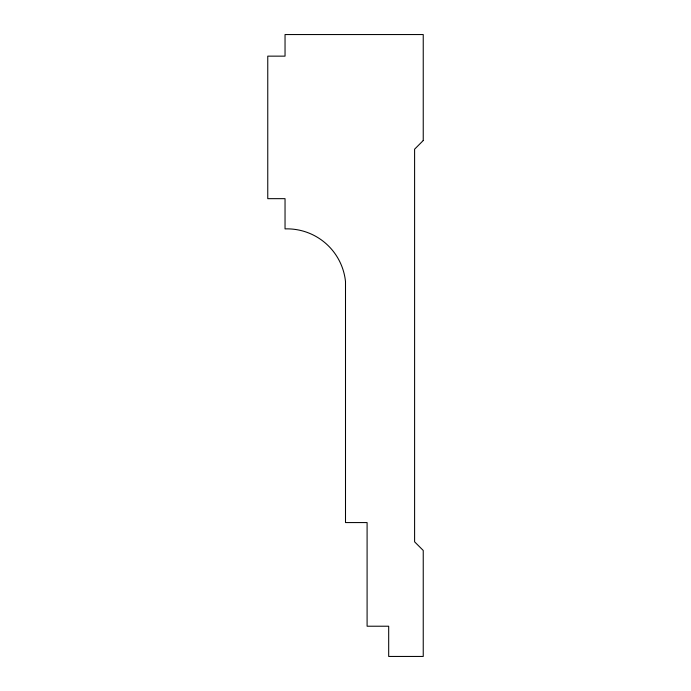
<?xml version="1.0" encoding="UTF-8"?>
<svg xmlns="http://www.w3.org/2000/svg" width="691" height="691" viewBox="0 0 691 691"><rect width="100%" height="100%" fill="white"/><g stroke="black" fill="none" stroke-linecap="round" stroke-linejoin="round"><path stroke-width="1.04" d="M423.238 140.541L414.6 149.178L414.6 541.822L423.238 550.459L423.238 656.45L388.688 656.45L388.688 626.219L367.094 626.219L367.094 522.569L345.5 522.569L345.5 281.557A58.752 58.752 0 0 0 285.038 228.894L285.038 198.662L267.762 198.662L267.762 56.144L285.038 56.144L285.038 34.55L423.238 34.55L423.238 140.541"/></g></svg>
